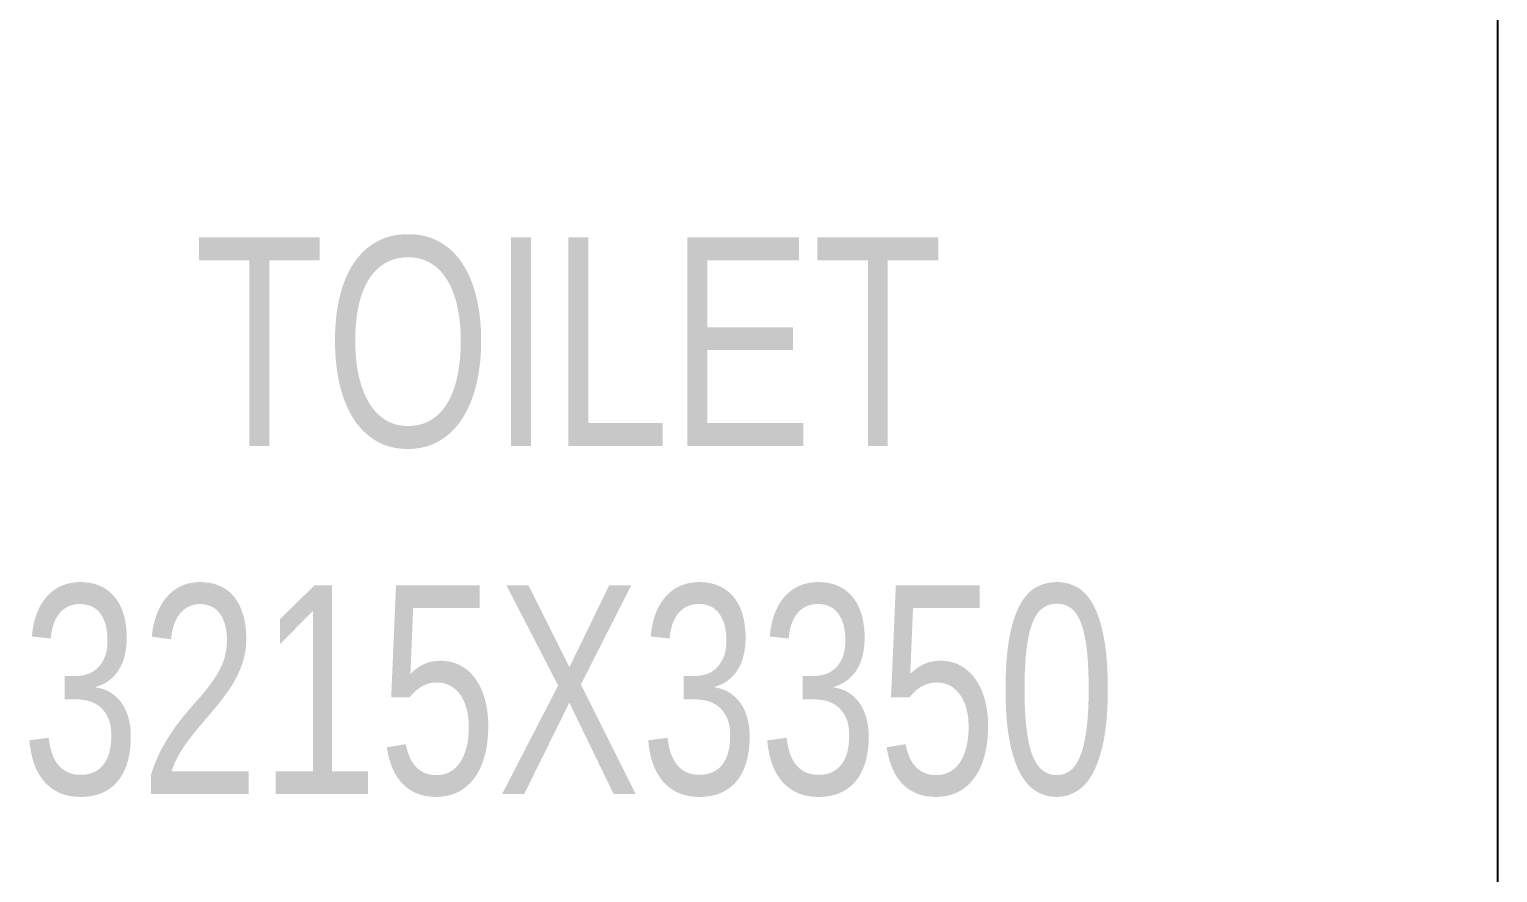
# Model space of a CAD drawing. Header units: millimetres. Extents: x 554 to 29966, y 4404 to 52986.
# Drawn here: x 13139 to 14545, y 42891 to 43699 of the extents above; entities that cross this region are included whole.
import ezdxf

# ---------------------------------------------------------------- set-up
doc = ezdxf.new("R2010")
doc.units = ezdxf.units.MM
doc.layers.add('A-TEXT-ROOM-50', color=7, linetype='Continuous', lineweight=9)
doc.layers.add('PP-WALL', color=7, linetype='Continuous', lineweight=30)
doc.styles.add('ARIAL', font='Arial.ttf')

msp = doc.modelspace()

# ---------------------------------------------------------------- linework, layer by layer
at = {"layer": 'PP-WALL', "lineweight": 25, "ltscale": 0.6}
msp.add_line((14545.43178469094, 43960.57759625081), (14545.43178469141, 41775.57759624943), dxfattribs=at)

# ---------------------------------------------------------------- texts
at = {"layer": 'A-TEXT-ROOM-50', "insert": (13655.64263074624, 43499.40556195043), "char_height": 200, "width": 1408.685310785585, "attachment_point": 2, "style": 'ARIAL'}
msp.add_mtext('{\\fSwis721 LtCn BT|b0|i0|c0|p34;TOILET\\P3215X3350}', dxfattribs=at)

doc.saveas('drawing.dxf')
